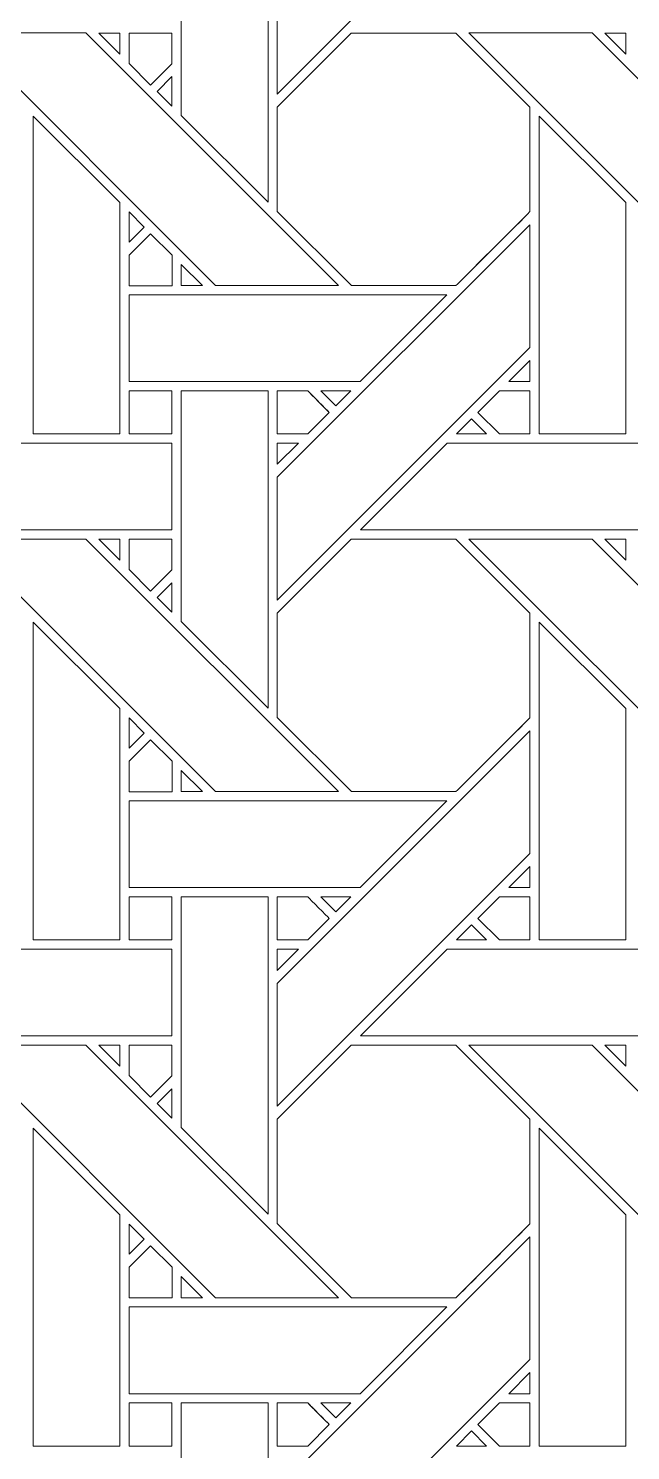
# Model space of a CAD drawing. Header units: inches. Extents: x 2.4 to 22.4, y -0.9 to 19.1.
# Drawn here: x 15 to 16.129, y 3.353 to 6.02 of the extents above; entities that cross this region are included whole.
import ezdxf

# ---------------------------------------------------------------- set-up
doc = ezdxf.new("R2010")
doc.units = ezdxf.units.IN
doc.header["$MEASUREMENT"] = 0
doc.layers.add('Design', color=7, linetype='Continuous', lineweight=0)

msp = doc.modelspace()

# ---------------------------------------------------------------- linework, layer by layer
at = {"layer": 'Design'}
for points, knots in [([(12.3829, 19.0948), (6.86, 19.0948), (2.3829, 14.6176), (2.3829, 9.0948), (2.3829, 3.5719), (6.86, -0.9052), (12.3829, -0.9052), (17.9057, -0.9052), (22.3829, 3.5719), (22.3829, 9.0948), (22.3829, 14.6176), (17.9057, 19.0948), (12.3829, 19.0948)], [0, 0, 0, 0, 1, 1, 1, 2, 2, 2, 3, 3, 3, 4, 4, 4, 4]), ([(12.3829, 17.972), (7.4801, 17.972), (3.5056, 13.9975), (3.5056, 9.0948), (3.5056, 4.192), (7.4801, 0.2175), (12.3829, 0.2175), (17.2856, 0.2175), (21.2601, 4.192), (21.2601, 9.0948), (21.2601, 13.9975), (17.2856, 17.972), (12.3829, 17.972)], [0, 0, 0, 0, 1, 1, 1, 2, 2, 2, 3, 3, 3, 4, 4, 4, 4]), ([(15.4666, 6.1269), (15.4666, 6.1269), (15.9403, 6.6005), (15.9403, 6.6005), (15.9403, 6.6005), (15.9403, 6.3705), (15.9403, 6.3705), (15.9403, 6.3705), (15.4666, 5.8968), (15.4666, 5.8968), (15.4666, 5.8968), (15.4666, 6.1269), (15.4666, 6.1269)], [0, 0, 0, 0, 1, 1, 1, 2, 2, 2, 3, 3, 3, 4, 4, 4, 4]), ([(15.4494, 6.289), (15.4494, 6.289), (15.4494, 5.6939), (15.4494, 5.6939), (15.4494, 5.6939), (15.2865, 5.8568), (15.2865, 5.8568), (15.2865, 5.8568), (15.2865, 6.289), (15.2865, 6.289), (15.2865, 6.289), (15.4494, 6.289), (15.4494, 6.289)], [0, 0, 0, 0, 1, 1, 1, 2, 2, 2, 3, 3, 3, 4, 4, 4, 4]), ([(14.877, 6.0112), (14.877, 6.0112), (15.1079, 6.0112), (15.1079, 6.0112), (15.1079, 6.0112), (15.5816, 5.5375), (15.5816, 5.5375), (15.5816, 5.5375), (15.3505, 5.5375), (15.3505, 5.5375), (15.3505, 5.5375), (14.877, 6.0112), (14.877, 6.0112)], [0, 0, 0, 0, 1, 1, 1, 2, 2, 2, 3, 3, 3, 4, 4, 4, 4]), ([(15.1715, 6.0111), (15.1715, 6.0111), (15.1715, 5.9713), (15.1715, 5.9713), (15.1715, 5.9713), (15.1321, 6.0111), (15.1321, 6.0111), (15.1321, 6.0111), (15.1715, 6.0111), (15.1715, 6.0111)], [0, 0, 0, 0, 1, 1, 1, 2, 2, 2, 3, 3, 3, 3]), ([(15.269, 6.0111), (15.269, 6.0111), (15.269, 5.9535), (15.269, 5.9535), (15.269, 5.9535), (15.2291, 5.9136), (15.2291, 5.9136), (15.2291, 5.9136), (15.1887, 5.9539), (15.1887, 5.9539), (15.1887, 5.9539), (15.1887, 6.0111), (15.1887, 6.0111), (15.1887, 6.0111), (15.269, 6.0111), (15.269, 6.0111)], [0, 0, 0, 0, 1, 1, 1, 2, 2, 2, 3, 3, 3, 4, 4, 4, 5, 5, 5, 5]), ([(15.2291, 5.9136), (15.2291, 5.9136), (15.1887, 5.9539), (15.1887, 5.9539), (15.1887, 5.9539), (15.1887, 6.0111), (15.1887, 6.0111), (15.1887, 6.0111), (15.269, 6.0111), (15.269, 6.0111), (15.269, 6.0111), (15.269, 5.9535), (15.269, 5.9535), (15.269, 5.9535), (15.2291, 5.9136), (15.2291, 5.9136)], [0, 0, 0, 0, 1, 1, 1, 2, 2, 2, 3, 3, 3, 4, 4, 4, 5, 5, 5, 5]), ([(15.6053, 6.0111), (15.6053, 6.0111), (15.8015, 6.0111), (15.8015, 6.0111), (15.8015, 6.0111), (15.9403, 5.8724), (15.9403, 5.8724), (15.9403, 5.8724), (15.9403, 5.6762), (15.9403, 5.6762), (15.9225, 5.6582), (15.8105, 5.5465), (15.8016, 5.5375), (15.8016, 5.5375), (15.6058, 5.5375), (15.6058, 5.5375), (15.6058, 5.5375), (15.4666, 5.6767), (15.4666, 5.6767), (15.4666, 5.6767), (15.4666, 5.8724), (15.4666, 5.8724), (15.4666, 5.8724), (15.6053, 6.0111), (15.6053, 6.0111)], [0, 0, 0, 0, 1, 1, 1, 2, 2, 2, 3, 3, 3, 4, 4, 4, 5, 5, 5, 6, 6, 6, 7, 7, 7, 8, 8, 8, 8]), ([(15.6058, 5.5375), (15.6058, 5.5375), (15.4666, 5.6767), (15.4666, 5.6767), (15.4666, 5.6767), (15.4666, 5.8724), (15.4666, 5.8724), (15.4666, 5.8724), (15.6053, 6.0111), (15.6053, 6.0111), (15.6053, 6.0111), (15.8015, 6.0111), (15.8015, 6.0111), (15.8015, 6.0111), (15.9403, 5.8724), (15.9403, 5.8724), (15.9403, 5.8724), (15.9403, 5.6762), (15.9403, 5.6762), (15.9224, 5.6581), (15.8105, 5.5464), (15.8016, 5.5375), (15.8016, 5.5375), (15.6058, 5.5375), (15.6058, 5.5375)], [0, 0, 0, 0, 1, 1, 1, 2, 2, 2, 3, 3, 3, 4, 4, 4, 5, 5, 5, 6, 6, 6, 7, 7, 7, 8, 8, 8, 8]), ([(15.8257, 6.0112), (15.8257, 6.0112), (16.0567, 6.0112), (16.0567, 6.0112), (16.0567, 6.0112), (16.5303, 5.5375), (16.5303, 5.5375), (16.5303, 5.5375), (16.2993, 5.5375), (16.2993, 5.5375), (16.2993, 5.5375), (15.8257, 6.0112), (15.8257, 6.0112)], [0, 0, 0, 0, 1, 1, 1, 2, 2, 2, 3, 3, 3, 4, 4, 4, 4]), ([(16.1202, 6.0111), (16.1202, 6.0111), (16.1202, 5.9713), (16.1202, 5.9713), (16.1202, 5.9713), (16.0808, 6.0111), (16.0808, 6.0111), (16.0808, 6.0111), (16.1202, 6.0111), (16.1202, 6.0111)], [0, 0, 0, 0, 1, 1, 1, 2, 2, 2, 3, 3, 3, 3]), ([(15.269, 5.9293), (15.269, 5.9293), (15.269, 5.8741), (15.269, 5.8741), (15.269, 5.8741), (15.2412, 5.9015), (15.2412, 5.9015), (15.2412, 5.9015), (15.269, 5.9293), (15.269, 5.9293)], [0, 0, 0, 0, 1, 1, 1, 2, 2, 2, 3, 3, 3, 3]), ([(15.1714, 5.6932), (15.1714, 5.6932), (15.1714, 5.2595), (15.1714, 5.2595), (15.1714, 5.2595), (15.0087, 5.2595), (15.0087, 5.2595), (15.0087, 5.2595), (15.0087, 5.8553), (15.0087, 5.8553), (15.0087, 5.8553), (15.1714, 5.6932), (15.1714, 5.6932)], [0, 0, 0, 0, 1, 1, 1, 2, 2, 2, 3, 3, 3, 4, 4, 4, 4]), ([(16.1201, 5.6932), (16.1201, 5.6932), (16.1201, 5.2595), (16.1201, 5.2595), (16.1201, 5.2595), (15.9574, 5.2595), (15.9574, 5.2595), (15.9574, 5.2595), (15.9574, 5.8553), (15.9574, 5.8553), (15.9574, 5.8553), (16.1201, 5.6932), (16.1201, 5.6932)], [0, 0, 0, 0, 1, 1, 1, 2, 2, 2, 3, 3, 3, 4, 4, 4, 4]), ([(15.1887, 5.6189), (15.1887, 5.6189), (15.1887, 5.6757), (15.1887, 5.6757), (15.1887, 5.6757), (15.2169, 5.6471), (15.2169, 5.6471), (15.2169, 5.6471), (15.1887, 5.6189), (15.1887, 5.6189)], [0, 0, 0, 0, 1, 1, 1, 2, 2, 2, 3, 3, 3, 3]), ([(15.1887, 5.5372), (15.1887, 5.5372), (15.1887, 5.5945), (15.1887, 5.5945), (15.1887, 5.5945), (15.2291, 5.6349), (15.2291, 5.6349), (15.2291, 5.6349), (15.2694, 5.5945), (15.2694, 5.5945), (15.2694, 5.5945), (15.2694, 5.5372), (15.2694, 5.5372), (15.2694, 5.5372), (15.1887, 5.5372), (15.1887, 5.5372)], [0, 0, 0, 0, 1, 1, 1, 2, 2, 2, 3, 3, 3, 4, 4, 4, 5, 5, 5, 5]), ([(15.1887, 5.5945), (15.1887, 5.5945), (15.2291, 5.6349), (15.2291, 5.6349), (15.2291, 5.6349), (15.2694, 5.5945), (15.2694, 5.5945), (15.2694, 5.5945), (15.2694, 5.5372), (15.2694, 5.5372), (15.2694, 5.5372), (15.1887, 5.5372), (15.1887, 5.5372), (15.1887, 5.5372), (15.1887, 5.5945), (15.1887, 5.5945)], [0, 0, 0, 0, 1, 1, 1, 2, 2, 2, 3, 3, 3, 4, 4, 4, 5, 5, 5, 5]), ([(15.4666, 5.1782), (15.4666, 5.1782), (15.9403, 5.6518), (15.9403, 5.6518), (15.9403, 5.6518), (15.9403, 5.4217), (15.9403, 5.4217), (15.9403, 5.4217), (15.4666, 4.9481), (15.4666, 4.9481), (15.4666, 4.9481), (15.4666, 5.1782), (15.4666, 5.1782)], [0, 0, 0, 0, 1, 1, 1, 2, 2, 2, 3, 3, 3, 4, 4, 4, 4]), ([(15.3264, 5.5375), (15.3264, 5.5375), (15.2866, 5.5375), (15.2866, 5.5375), (15.2866, 5.5375), (15.2866, 5.5773), (15.2866, 5.5773), (15.2866, 5.5773), (15.3264, 5.5375), (15.3264, 5.5375)], [0, 0, 0, 0, 1, 1, 1, 2, 2, 2, 3, 3, 3, 3]), ([(15.1887, 5.3576), (15.1887, 5.3576), (15.1887, 5.5203), (15.1887, 5.5203), (15.1887, 5.5203), (15.7844, 5.5203), (15.7844, 5.5203), (15.7844, 5.5203), (15.6217, 5.3576), (15.6217, 5.3576), (15.6217, 5.3576), (15.1887, 5.3576), (15.1887, 5.3576)], [0, 0, 0, 0, 1, 1, 1, 2, 2, 2, 3, 3, 3, 4, 4, 4, 4]), ([(15.9005, 5.3576), (15.9005, 5.3576), (15.9403, 5.3973), (15.9403, 5.3973), (15.9403, 5.3973), (15.9403, 5.3576), (15.9403, 5.3576), (15.9403, 5.3576), (15.9005, 5.3576), (15.9005, 5.3576)], [0, 0, 0, 0, 1, 1, 1, 2, 2, 2, 3, 3, 3, 3]), ([(15.1887, 5.3403), (15.1887, 5.3403), (15.269, 5.3403), (15.269, 5.3403), (15.269, 5.3403), (15.269, 5.2595), (15.269, 5.2595), (15.269, 5.2595), (15.1887, 5.2595), (15.1887, 5.2595), (15.1887, 5.2595), (15.1887, 5.3403), (15.1887, 5.3403)], [0, 0, 0, 0, 1, 1, 1, 2, 2, 2, 3, 3, 3, 4, 4, 4, 4]), ([(15.1887, 5.2595), (15.1887, 5.2595), (15.1887, 5.3403), (15.1887, 5.3403), (15.1887, 5.3403), (15.269, 5.3403), (15.269, 5.3403), (15.269, 5.3403), (15.269, 5.2595), (15.269, 5.2595), (15.269, 5.2595), (15.1887, 5.2595), (15.1887, 5.2595)], [0, 0, 0, 0, 1, 1, 1, 2, 2, 2, 3, 3, 3, 4, 4, 4, 4]), ([(15.4494, 5.3403), (15.4494, 5.3403), (15.4494, 4.7452), (15.4494, 4.7452), (15.4494, 4.7452), (15.2865, 4.9081), (15.2865, 4.9081), (15.2865, 4.9081), (15.2865, 5.3403), (15.2865, 5.3403), (15.2865, 5.3403), (15.4494, 5.3403), (15.4494, 5.3403)], [0, 0, 0, 0, 1, 1, 1, 2, 2, 2, 3, 3, 3, 4, 4, 4, 4]), ([(15.5237, 5.3403), (15.5288, 5.3351), (15.5596, 5.3043), (15.564, 5.2999), (15.564, 5.2999), (15.5236, 5.2595), (15.5236, 5.2595), (15.5236, 5.2595), (15.4666, 5.2595), (15.4666, 5.2595), (15.4666, 5.2595), (15.4666, 5.3403), (15.4666, 5.3403), (15.4666, 5.3403), (15.5237, 5.3403), (15.5237, 5.3403)], [0, 0, 0, 0, 1, 1, 1, 2, 2, 2, 3, 3, 3, 4, 4, 4, 5, 5, 5, 5]), ([(15.4666, 5.2595), (15.4666, 5.2595), (15.4666, 5.3403), (15.4666, 5.3403), (15.4666, 5.3403), (15.5237, 5.3403), (15.5237, 5.3403), (15.5237, 5.3403), (15.564, 5.2999), (15.564, 5.2999), (15.564, 5.2999), (15.5236, 5.2595), (15.5236, 5.2595), (15.5236, 5.2595), (15.4666, 5.2595), (15.4666, 5.2595)], [0, 0, 0, 0, 1, 1, 1, 2, 2, 2, 3, 3, 3, 4, 4, 4, 5, 5, 5, 5]), ([(15.548, 5.3403), (15.548, 5.3403), (15.6045, 5.3403), (15.6045, 5.3403), (15.6045, 5.3403), (15.5762, 5.3121), (15.5762, 5.3121), (15.5762, 5.3121), (15.548, 5.3403), (15.548, 5.3403)], [0, 0, 0, 0, 1, 1, 1, 2, 2, 2, 3, 3, 3, 3]), ([(15.8832, 5.2595), (15.8832, 5.2595), (15.8428, 5.2998), (15.8428, 5.2998), (15.8428, 5.2998), (15.8832, 5.3403), (15.8832, 5.3403), (15.8832, 5.3403), (15.9403, 5.3403), (15.9403, 5.3403), (15.9403, 5.3403), (15.9403, 5.2595), (15.9403, 5.2595), (15.9403, 5.2595), (15.8832, 5.2595), (15.8832, 5.2595)], [0, 0, 0, 0, 1, 1, 1, 2, 2, 2, 3, 3, 3, 4, 4, 4, 5, 5, 5, 5]), ([(15.8428, 5.2998), (15.8428, 5.2998), (15.8832, 5.3403), (15.8832, 5.3403), (15.8832, 5.3403), (15.9403, 5.3403), (15.9403, 5.3403), (15.9403, 5.3403), (15.9403, 5.2595), (15.9403, 5.2595), (15.9403, 5.2595), (15.8832, 5.2595), (15.8832, 5.2595), (15.8832, 5.2595), (15.8428, 5.2998), (15.8428, 5.2998)], [0, 0, 0, 0, 1, 1, 1, 2, 2, 2, 3, 3, 3, 4, 4, 4, 5, 5, 5, 5]), ([(15.8589, 5.2595), (15.8589, 5.2595), (15.8024, 5.2595), (15.8024, 5.2595), (15.8024, 5.2595), (15.8307, 5.2878), (15.8307, 5.2878), (15.8307, 5.2878), (15.8589, 5.2595), (15.8589, 5.2595)], [0, 0, 0, 0, 1, 1, 1, 2, 2, 2, 3, 3, 3, 3]), ([(14.6737, 5.0796), (14.6737, 5.0796), (14.8365, 5.2424), (14.8365, 5.2424), (14.8365, 5.2424), (15.269, 5.2424), (15.269, 5.2424), (15.269, 5.2424), (15.269, 5.0796), (15.269, 5.0796), (15.269, 5.0796), (14.6737, 5.0796), (14.6737, 5.0796)], [0, 0, 0, 0, 1, 1, 1, 2, 2, 2, 3, 3, 3, 4, 4, 4, 4]), ([(15.5064, 5.2424), (15.5064, 5.2424), (15.4666, 5.2025), (15.4666, 5.2025), (15.4666, 5.2025), (15.4666, 5.2424), (15.4666, 5.2424), (15.4666, 5.2424), (15.5064, 5.2424), (15.5064, 5.2424)], [0, 0, 0, 0, 1, 1, 1, 2, 2, 2, 3, 3, 3, 3]), ([(15.6224, 5.0796), (15.6224, 5.0796), (15.7853, 5.2424), (15.7853, 5.2424), (15.7853, 5.2424), (16.2177, 5.2424), (16.2177, 5.2424), (16.2177, 5.2424), (16.2177, 5.0796), (16.2177, 5.0796), (16.2177, 5.0796), (15.6224, 5.0796), (15.6224, 5.0796)], [0, 0, 0, 0, 1, 1, 1, 2, 2, 2, 3, 3, 3, 4, 4, 4, 4]), ([(14.877, 5.0624), (14.877, 5.0624), (15.1079, 5.0624), (15.1079, 5.0624), (15.1079, 5.0624), (15.5816, 4.5888), (15.5816, 4.5888), (15.5816, 4.5888), (15.3506, 4.5888), (15.3506, 4.5888), (15.3506, 4.5888), (14.877, 5.0624), (14.877, 5.0624)], [0, 0, 0, 0, 1, 1, 1, 2, 2, 2, 3, 3, 3, 4, 4, 4, 4]), ([(15.1715, 5.0624), (15.1715, 5.0624), (15.1715, 5.0226), (15.1715, 5.0226), (15.1715, 5.0226), (15.1321, 5.0624), (15.1321, 5.0624), (15.1321, 5.0624), (15.1715, 5.0624), (15.1715, 5.0624)], [0, 0, 0, 0, 1, 1, 1, 2, 2, 2, 3, 3, 3, 3]), ([(15.269, 5.0624), (15.269, 5.0624), (15.269, 5.0048), (15.269, 5.0048), (15.269, 5.0048), (15.2291, 4.9648), (15.2291, 4.9648), (15.2291, 4.9648), (15.1887, 5.0052), (15.1887, 5.0052), (15.1887, 5.0052), (15.1887, 5.0624), (15.1887, 5.0624), (15.1887, 5.0624), (15.269, 5.0624), (15.269, 5.0624)], [0, 0, 0, 0, 1, 1, 1, 2, 2, 2, 3, 3, 3, 4, 4, 4, 5, 5, 5, 5]), ([(15.2291, 4.9648), (15.2291, 4.9648), (15.1887, 5.0052), (15.1887, 5.0052), (15.1887, 5.0052), (15.1887, 5.0624), (15.1887, 5.0624), (15.1887, 5.0624), (15.269, 5.0624), (15.269, 5.0624), (15.269, 5.0624), (15.269, 5.0048), (15.269, 5.0048), (15.269, 5.0048), (15.2291, 4.9648), (15.2291, 4.9648)], [0, 0, 0, 0, 1, 1, 1, 2, 2, 2, 3, 3, 3, 4, 4, 4, 5, 5, 5, 5]), ([(15.6053, 5.0624), (15.6053, 5.0624), (15.8015, 5.0624), (15.8015, 5.0624), (15.8015, 5.0624), (15.9403, 4.9237), (15.9403, 4.9237), (15.9403, 4.9237), (15.9403, 4.7274), (15.9403, 4.7274), (15.9225, 4.7095), (15.8105, 4.5978), (15.8016, 4.5888), (15.8016, 4.5888), (15.6058, 4.5888), (15.6058, 4.5888), (15.6058, 4.5888), (15.4666, 4.728), (15.4666, 4.728), (15.4666, 4.728), (15.4666, 4.9237), (15.4666, 4.9237), (15.4666, 4.9237), (15.6053, 5.0624), (15.6053, 5.0624)], [0, 0, 0, 0, 1, 1, 1, 2, 2, 2, 3, 3, 3, 4, 4, 4, 5, 5, 5, 6, 6, 6, 7, 7, 7, 8, 8, 8, 8]), ([(15.6058, 4.5888), (15.6058, 4.5888), (15.4666, 4.728), (15.4666, 4.728), (15.4666, 4.728), (15.4666, 4.9237), (15.4666, 4.9237), (15.4666, 4.9237), (15.6053, 5.0624), (15.6053, 5.0624), (15.6053, 5.0624), (15.8015, 5.0624), (15.8015, 5.0624), (15.8015, 5.0624), (15.9403, 4.9237), (15.9403, 4.9237), (15.9403, 4.9237), (15.9403, 4.7274), (15.9403, 4.7274), (15.9223, 4.7094), (15.8104, 4.5977), (15.8016, 4.5888), (15.8016, 4.5888), (15.6058, 4.5888), (15.6058, 4.5888)], [0, 0, 0, 0, 1, 1, 1, 2, 2, 2, 3, 3, 3, 4, 4, 4, 5, 5, 5, 6, 6, 6, 7, 7, 7, 8, 8, 8, 8]), ([(15.8257, 5.0624), (15.8257, 5.0624), (16.0567, 5.0624), (16.0567, 5.0624), (16.0567, 5.0624), (16.5303, 4.5888), (16.5303, 4.5888), (16.5303, 4.5888), (16.2993, 4.5888), (16.2993, 4.5888), (16.2993, 4.5888), (15.8257, 5.0624), (15.8257, 5.0624)], [0, 0, 0, 0, 1, 1, 1, 2, 2, 2, 3, 3, 3, 4, 4, 4, 4]), ([(16.1202, 5.0624), (16.1202, 5.0624), (16.1202, 5.0226), (16.1202, 5.0226), (16.1202, 5.0226), (16.0808, 5.0624), (16.0808, 5.0624), (16.0808, 5.0624), (16.1202, 5.0624), (16.1202, 5.0624)], [0, 0, 0, 0, 1, 1, 1, 2, 2, 2, 3, 3, 3, 3]), ([(15.269, 4.9806), (15.269, 4.9806), (15.269, 4.9254), (15.269, 4.9254), (15.269, 4.9254), (15.2412, 4.9528), (15.2412, 4.9528), (15.2412, 4.9528), (15.269, 4.9806), (15.269, 4.9806)], [0, 0, 0, 0, 1, 1, 1, 2, 2, 2, 3, 3, 3, 3]), ([(15.1714, 4.7445), (15.1714, 4.7445), (15.1714, 4.3108), (15.1714, 4.3108), (15.1714, 4.3108), (15.0087, 4.3108), (15.0087, 4.3108), (15.0087, 4.3108), (15.0087, 4.9066), (15.0087, 4.9066), (15.0087, 4.9066), (15.1714, 4.7445), (15.1714, 4.7445)], [0, 0, 0, 0, 1, 1, 1, 2, 2, 2, 3, 3, 3, 4, 4, 4, 4]), ([(16.1201, 4.7445), (16.1201, 4.7445), (16.1201, 4.3108), (16.1201, 4.3108), (16.1201, 4.3108), (15.9574, 4.3108), (15.9574, 4.3108), (15.9574, 4.3108), (15.9574, 4.9066), (15.9574, 4.9066), (15.9574, 4.9066), (16.1201, 4.7445), (16.1201, 4.7445)], [0, 0, 0, 0, 1, 1, 1, 2, 2, 2, 3, 3, 3, 4, 4, 4, 4]), ([(15.1887, 4.6702), (15.1887, 4.6702), (15.1887, 4.727), (15.1887, 4.727), (15.1887, 4.727), (15.2169, 4.6984), (15.2169, 4.6984), (15.2169, 4.6984), (15.1887, 4.6702), (15.1887, 4.6702)], [0, 0, 0, 0, 1, 1, 1, 2, 2, 2, 3, 3, 3, 3]), ([(15.4666, 4.2294), (15.4666, 4.2294), (15.9403, 4.703), (15.9403, 4.703), (15.9403, 4.703), (15.9403, 4.473), (15.9403, 4.473), (15.9403, 4.473), (15.4666, 3.9994), (15.4666, 3.9994), (15.4666, 3.9994), (15.4666, 4.2294), (15.4666, 4.2294)], [0, 0, 0, 0, 1, 1, 1, 2, 2, 2, 3, 3, 3, 4, 4, 4, 4]), ([(15.1887, 4.5885), (15.1887, 4.5885), (15.1887, 4.6458), (15.1887, 4.6458), (15.1887, 4.6458), (15.2291, 4.6861), (15.2291, 4.6861), (15.2291, 4.6861), (15.2694, 4.6458), (15.2694, 4.6458), (15.2694, 4.6458), (15.2694, 4.5885), (15.2694, 4.5885), (15.2694, 4.5885), (15.1887, 4.5885), (15.1887, 4.5885)], [0, 0, 0, 0, 1, 1, 1, 2, 2, 2, 3, 3, 3, 4, 4, 4, 5, 5, 5, 5]), ([(15.1887, 4.6458), (15.1887, 4.6458), (15.2291, 4.6861), (15.2291, 4.6861), (15.2291, 4.6861), (15.2694, 4.6458), (15.2694, 4.6458), (15.2694, 4.6458), (15.2694, 4.5885), (15.2694, 4.5885), (15.2694, 4.5885), (15.1887, 4.5885), (15.1887, 4.5885), (15.1887, 4.5885), (15.1887, 4.6458), (15.1887, 4.6458)], [0, 0, 0, 0, 1, 1, 1, 2, 2, 2, 3, 3, 3, 4, 4, 4, 5, 5, 5, 5]), ([(15.3264, 4.5888), (15.3264, 4.5888), (15.2866, 4.5888), (15.2866, 4.5888), (15.2866, 4.5888), (15.2866, 4.6286), (15.2866, 4.6286), (15.2866, 4.6286), (15.3264, 4.5888), (15.3264, 4.5888)], [0, 0, 0, 0, 1, 1, 1, 2, 2, 2, 3, 3, 3, 3]), ([(15.1887, 4.4088), (15.1887, 4.4088), (15.1887, 4.5715), (15.1887, 4.5715), (15.1887, 4.5715), (15.7844, 4.5715), (15.7844, 4.5715), (15.7844, 4.5715), (15.6217, 4.4088), (15.6217, 4.4088), (15.6217, 4.4088), (15.1887, 4.4088), (15.1887, 4.4088)], [0, 0, 0, 0, 1, 1, 1, 2, 2, 2, 3, 3, 3, 4, 4, 4, 4]), ([(15.9005, 4.4089), (15.9005, 4.4089), (15.9403, 4.4486), (15.9403, 4.4486), (15.9403, 4.4486), (15.9403, 4.4089), (15.9403, 4.4089), (15.9403, 4.4089), (15.9005, 4.4089), (15.9005, 4.4089)], [0, 0, 0, 0, 1, 1, 1, 2, 2, 2, 3, 3, 3, 3]), ([(15.1887, 4.3915), (15.1887, 4.3915), (15.269, 4.3915), (15.269, 4.3915), (15.269, 4.3915), (15.269, 4.3107), (15.269, 4.3107), (15.269, 4.3107), (15.1887, 4.3107), (15.1887, 4.3107), (15.1887, 4.3107), (15.1887, 4.3915), (15.1887, 4.3915)], [0, 0, 0, 0, 1, 1, 1, 2, 2, 2, 3, 3, 3, 4, 4, 4, 4]), ([(15.1887, 4.3107), (15.1887, 4.3107), (15.1887, 4.3915), (15.1887, 4.3915), (15.1887, 4.3915), (15.269, 4.3915), (15.269, 4.3915), (15.269, 4.3915), (15.269, 4.3107), (15.269, 4.3107), (15.269, 4.3107), (15.1887, 4.3107), (15.1887, 4.3107)], [0, 0, 0, 0, 1, 1, 1, 2, 2, 2, 3, 3, 3, 4, 4, 4, 4]), ([(15.4494, 4.3916), (15.4494, 4.3916), (15.4494, 3.7964), (15.4494, 3.7964), (15.4494, 3.7964), (15.2865, 3.9594), (15.2865, 3.9594), (15.2865, 3.9594), (15.2865, 4.3916), (15.2865, 4.3916), (15.2865, 4.3916), (15.4494, 4.3916), (15.4494, 4.3916)], [0, 0, 0, 0, 1, 1, 1, 2, 2, 2, 3, 3, 3, 4, 4, 4, 4]), ([(15.5237, 4.3915), (15.5288, 4.3864), (15.5596, 4.3556), (15.564, 4.3512), (15.564, 4.3512), (15.5236, 4.3107), (15.5236, 4.3107), (15.5236, 4.3107), (15.4666, 4.3107), (15.4666, 4.3107), (15.4666, 4.3107), (15.4666, 4.3915), (15.4666, 4.3915), (15.4666, 4.3915), (15.5237, 4.3915), (15.5237, 4.3915)], [0, 0, 0, 0, 1, 1, 1, 2, 2, 2, 3, 3, 3, 4, 4, 4, 5, 5, 5, 5]), ([(15.4666, 4.3107), (15.4666, 4.3107), (15.4666, 4.3915), (15.4666, 4.3915), (15.4666, 4.3915), (15.5237, 4.3915), (15.5237, 4.3915), (15.5288, 4.3864), (15.5596, 4.3556), (15.564, 4.3512), (15.564, 4.3512), (15.5236, 4.3107), (15.5236, 4.3107), (15.5236, 4.3107), (15.4666, 4.3107), (15.4666, 4.3107)], [0, 0, 0, 0, 1, 1, 1, 2, 2, 2, 3, 3, 3, 4, 4, 4, 5, 5, 5, 5]), ([(15.548, 4.3916), (15.548, 4.3916), (15.6045, 4.3916), (15.6045, 4.3916), (15.6045, 4.3916), (15.5762, 4.3634), (15.5762, 4.3634), (15.5762, 4.3634), (15.548, 4.3916), (15.548, 4.3916)], [0, 0, 0, 0, 1, 1, 1, 2, 2, 2, 3, 3, 3, 3]), ([(15.8832, 4.3107), (15.8832, 4.3107), (15.8428, 4.3511), (15.8428, 4.3511), (15.8428, 4.3511), (15.8832, 4.3915), (15.8832, 4.3915), (15.8832, 4.3915), (15.9403, 4.3915), (15.9403, 4.3915), (15.9403, 4.3915), (15.9403, 4.3107), (15.9403, 4.3107), (15.9403, 4.3107), (15.8832, 4.3107), (15.8832, 4.3107)], [0, 0, 0, 0, 1, 1, 1, 2, 2, 2, 3, 3, 3, 4, 4, 4, 5, 5, 5, 5]), ([(15.8428, 4.3511), (15.8428, 4.3511), (15.8832, 4.3915), (15.8832, 4.3915), (15.8832, 4.3915), (15.9403, 4.3915), (15.9403, 4.3915), (15.9403, 4.3915), (15.9403, 4.3107), (15.9403, 4.3107), (15.9403, 4.3107), (15.8832, 4.3107), (15.8832, 4.3107), (15.8832, 4.3107), (15.8428, 4.3511), (15.8428, 4.3511)], [0, 0, 0, 0, 1, 1, 1, 2, 2, 2, 3, 3, 3, 4, 4, 4, 5, 5, 5, 5]), ([(15.8589, 4.3108), (15.8589, 4.3108), (15.8024, 4.3108), (15.8024, 4.3108), (15.8024, 4.3108), (15.8307, 4.339), (15.8307, 4.339), (15.8307, 4.339), (15.8589, 4.3108), (15.8589, 4.3108)], [0, 0, 0, 0, 1, 1, 1, 2, 2, 2, 3, 3, 3, 3]), ([(14.6737, 4.1308), (14.6737, 4.1308), (14.8365, 4.2936), (14.8365, 4.2936), (14.8365, 4.2936), (15.269, 4.2936), (15.269, 4.2936), (15.269, 4.2936), (15.269, 4.1308), (15.269, 4.1308), (15.269, 4.1308), (14.6737, 4.1308), (14.6737, 4.1308)], [0, 0, 0, 0, 1, 1, 1, 2, 2, 2, 3, 3, 3, 4, 4, 4, 4]), ([(15.5064, 4.2936), (15.5064, 4.2936), (15.4666, 4.2538), (15.4666, 4.2538), (15.4666, 4.2538), (15.4666, 4.2936), (15.4666, 4.2936), (15.4666, 4.2936), (15.5064, 4.2936), (15.5064, 4.2936)], [0, 0, 0, 0, 1, 1, 1, 2, 2, 2, 3, 3, 3, 3]), ([(15.6224, 4.1308), (15.6224, 4.1308), (15.7853, 4.2936), (15.7853, 4.2936), (15.7853, 4.2936), (16.2177, 4.2936), (16.2177, 4.2936), (16.2177, 4.2936), (16.2177, 4.1308), (16.2177, 4.1308), (16.2177, 4.1308), (15.6224, 4.1308), (15.6224, 4.1308)], [0, 0, 0, 0, 1, 1, 1, 2, 2, 2, 3, 3, 3, 4, 4, 4, 4]), ([(14.877, 4.1137), (14.877, 4.1137), (15.1079, 4.1137), (15.1079, 4.1137), (15.1079, 4.1137), (15.5816, 3.64), (15.5816, 3.64), (15.5816, 3.64), (15.3506, 3.64), (15.3506, 3.64), (15.3506, 3.64), (14.877, 4.1137), (14.877, 4.1137)], [0, 0, 0, 0, 1, 1, 1, 2, 2, 2, 3, 3, 3, 4, 4, 4, 4]), ([(15.1715, 4.1137), (15.1715, 4.1137), (15.1715, 4.0739), (15.1715, 4.0739), (15.1715, 4.0739), (15.1321, 4.1137), (15.1321, 4.1137), (15.1321, 4.1137), (15.1715, 4.1137), (15.1715, 4.1137)], [0, 0, 0, 0, 1, 1, 1, 2, 2, 2, 3, 3, 3, 3]), ([(15.269, 4.1137), (15.269, 4.1137), (15.269, 4.0561), (15.269, 4.0561), (15.269, 4.0561), (15.2291, 4.0161), (15.2291, 4.0161), (15.2291, 4.0161), (15.1887, 4.0564), (15.1887, 4.0564), (15.1887, 4.0564), (15.1887, 4.1137), (15.1887, 4.1137), (15.1887, 4.1137), (15.269, 4.1137), (15.269, 4.1137)], [0, 0, 0, 0, 1, 1, 1, 2, 2, 2, 3, 3, 3, 4, 4, 4, 5, 5, 5, 5]), ([(15.2291, 4.0161), (15.2291, 4.0161), (15.1887, 4.0564), (15.1887, 4.0564), (15.1887, 4.0564), (15.1887, 4.1137), (15.1887, 4.1137), (15.1887, 4.1137), (15.269, 4.1137), (15.269, 4.1137), (15.269, 4.1137), (15.269, 4.0561), (15.269, 4.0561), (15.269, 4.0561), (15.2291, 4.0161), (15.2291, 4.0161)], [0, 0, 0, 0, 1, 1, 1, 2, 2, 2, 3, 3, 3, 4, 4, 4, 5, 5, 5, 5]), ([(15.6053, 4.1136), (15.6053, 4.1136), (15.8015, 4.1136), (15.8015, 4.1136), (15.8015, 4.1136), (15.9403, 3.9749), (15.9403, 3.9749), (15.9403, 3.9749), (15.9403, 3.7787), (15.9403, 3.7787), (15.9225, 3.7608), (15.8105, 3.649), (15.8016, 3.64), (15.8016, 3.64), (15.6058, 3.64), (15.6058, 3.64), (15.6058, 3.64), (15.4666, 3.7793), (15.4666, 3.7793), (15.4666, 3.7793), (15.4666, 3.9749), (15.4666, 3.9749), (15.4666, 3.9749), (15.6053, 4.1136), (15.6053, 4.1136)], [0, 0, 0, 0, 1, 1, 1, 2, 2, 2, 3, 3, 3, 4, 4, 4, 5, 5, 5, 6, 6, 6, 7, 7, 7, 8, 8, 8, 8]), ([(15.6058, 3.64), (15.6058, 3.64), (15.4666, 3.7793), (15.4666, 3.7793), (15.4666, 3.7793), (15.4666, 3.9749), (15.4666, 3.9749), (15.4666, 3.9749), (15.6053, 4.1136), (15.6053, 4.1136), (15.6053, 4.1136), (15.8015, 4.1136), (15.8015, 4.1136), (15.8015, 4.1136), (15.9403, 3.9749), (15.9403, 3.9749), (15.9403, 3.9749), (15.9403, 3.7787), (15.9403, 3.7787), (15.9221, 3.7604), (15.8102, 3.6487), (15.8016, 3.64), (15.8016, 3.64), (15.6058, 3.64), (15.6058, 3.64)], [0, 0, 0, 0, 1, 1, 1, 2, 2, 2, 3, 3, 3, 4, 4, 4, 5, 5, 5, 6, 6, 6, 7, 7, 7, 8, 8, 8, 8]), ([(15.8257, 4.1137), (15.8257, 4.1137), (16.0567, 4.1137), (16.0567, 4.1137), (16.0567, 4.1137), (16.5303, 3.64), (16.5303, 3.64), (16.5303, 3.64), (16.2993, 3.64), (16.2993, 3.64), (16.2993, 3.64), (15.8257, 4.1137), (15.8257, 4.1137)], [0, 0, 0, 0, 1, 1, 1, 2, 2, 2, 3, 3, 3, 4, 4, 4, 4]), ([(16.1202, 4.1137), (16.1202, 4.1137), (16.1202, 4.0739), (16.1202, 4.0739), (16.1202, 4.0739), (16.0808, 4.1137), (16.0808, 4.1137), (16.0808, 4.1137), (16.1202, 4.1137), (16.1202, 4.1137)], [0, 0, 0, 0, 1, 1, 1, 2, 2, 2, 3, 3, 3, 3]), ([(15.269, 4.0319), (15.269, 4.0319), (15.269, 3.9767), (15.269, 3.9767), (15.269, 3.9767), (15.2412, 4.0041), (15.2412, 4.0041), (15.2412, 4.0041), (15.269, 4.0319), (15.269, 4.0319)], [0, 0, 0, 0, 1, 1, 1, 2, 2, 2, 3, 3, 3, 3]), ([(15.1714, 3.7957), (15.1714, 3.7957), (15.1714, 3.362), (15.1714, 3.362), (15.1714, 3.362), (15.0087, 3.362), (15.0087, 3.362), (15.0087, 3.362), (15.0087, 3.9579), (15.0087, 3.9579), (15.0087, 3.9579), (15.1714, 3.7957), (15.1714, 3.7957)], [0, 0, 0, 0, 1, 1, 1, 2, 2, 2, 3, 3, 3, 4, 4, 4, 4]), ([(16.1201, 3.7957), (16.1201, 3.7957), (16.1201, 3.362), (16.1201, 3.362), (16.1201, 3.362), (15.9574, 3.362), (15.9574, 3.362), (15.9574, 3.362), (15.9574, 3.9579), (15.9574, 3.9579), (15.9574, 3.9579), (16.1201, 3.7957), (16.1201, 3.7957)], [0, 0, 0, 0, 1, 1, 1, 2, 2, 2, 3, 3, 3, 4, 4, 4, 4]), ([(15.1887, 3.7215), (15.1887, 3.7215), (15.1887, 3.7782), (15.1887, 3.7782), (15.1887, 3.7782), (15.2169, 3.7497), (15.2169, 3.7497), (15.2169, 3.7497), (15.1887, 3.7215), (15.1887, 3.7215)], [0, 0, 0, 0, 1, 1, 1, 2, 2, 2, 3, 3, 3, 3]), ([(15.1887, 3.6398), (15.1887, 3.6398), (15.1887, 3.6971), (15.1887, 3.6971), (15.1887, 3.6971), (15.2291, 3.7374), (15.2291, 3.7374), (15.2291, 3.7374), (15.2694, 3.6971), (15.2694, 3.6971), (15.2694, 3.6971), (15.2694, 3.6398), (15.2694, 3.6398), (15.2694, 3.6398), (15.1887, 3.6398), (15.1887, 3.6398)], [0, 0, 0, 0, 1, 1, 1, 2, 2, 2, 3, 3, 3, 4, 4, 4, 5, 5, 5, 5]), ([(15.1887, 3.6971), (15.1887, 3.6971), (15.2291, 3.7374), (15.2291, 3.7374), (15.2291, 3.7374), (15.2694, 3.6971), (15.2694, 3.6971), (15.2694, 3.6971), (15.2694, 3.6398), (15.2694, 3.6398), (15.2694, 3.6398), (15.1887, 3.6398), (15.1887, 3.6398), (15.1887, 3.6398), (15.1887, 3.6971), (15.1887, 3.6971)], [0, 0, 0, 0, 1, 1, 1, 2, 2, 2, 3, 3, 3, 4, 4, 4, 5, 5, 5, 5]), ([(15.4666, 3.2807), (15.4666, 3.2807), (15.9403, 3.7543), (15.9403, 3.7543), (15.9403, 3.7543), (15.9403, 3.5243), (15.9403, 3.5243), (15.9403, 3.5243), (15.4666, 3.0506), (15.4666, 3.0506), (15.4666, 3.0506), (15.4666, 3.2807), (15.4666, 3.2807)], [0, 0, 0, 0, 1, 1, 1, 2, 2, 2, 3, 3, 3, 4, 4, 4, 4]), ([(15.3264, 3.64), (15.3264, 3.64), (15.2866, 3.64), (15.2866, 3.64), (15.2866, 3.64), (15.2866, 3.6798), (15.2866, 3.6798), (15.2866, 3.6798), (15.3264, 3.64), (15.3264, 3.64)], [0, 0, 0, 0, 1, 1, 1, 2, 2, 2, 3, 3, 3, 3]), ([(15.1887, 3.4601), (15.1887, 3.4601), (15.1887, 3.6228), (15.1887, 3.6228), (15.1887, 3.6228), (15.7844, 3.6228), (15.7844, 3.6228), (15.7844, 3.6228), (15.6217, 3.4601), (15.6217, 3.4601), (15.6217, 3.4601), (15.1887, 3.4601), (15.1887, 3.4601)], [0, 0, 0, 0, 1, 1, 1, 2, 2, 2, 3, 3, 3, 4, 4, 4, 4]), ([(15.9005, 3.4601), (15.9005, 3.4601), (15.9403, 3.4999), (15.9403, 3.4999), (15.9403, 3.4999), (15.9403, 3.4601), (15.9403, 3.4601), (15.9403, 3.4601), (15.9005, 3.4601), (15.9005, 3.4601)], [0, 0, 0, 0, 1, 1, 1, 2, 2, 2, 3, 3, 3, 3]), ([(15.1887, 3.4428), (15.1887, 3.4428), (15.269, 3.4428), (15.269, 3.4428), (15.269, 3.4428), (15.269, 3.362), (15.269, 3.362), (15.269, 3.362), (15.1887, 3.362), (15.1887, 3.362), (15.1887, 3.362), (15.1887, 3.4428), (15.1887, 3.4428)], [0, 0, 0, 0, 1, 1, 1, 2, 2, 2, 3, 3, 3, 4, 4, 4, 4]), ([(15.1887, 3.362), (15.1887, 3.362), (15.1887, 3.4428), (15.1887, 3.4428), (15.1887, 3.4428), (15.269, 3.4428), (15.269, 3.4428), (15.269, 3.4428), (15.269, 3.362), (15.269, 3.362), (15.269, 3.362), (15.1887, 3.362), (15.1887, 3.362)], [0, 0, 0, 0, 1, 1, 1, 2, 2, 2, 3, 3, 3, 4, 4, 4, 4]), ([(15.4494, 3.4428), (15.4494, 3.4428), (15.4494, 2.8477), (15.4494, 2.8477), (15.4494, 2.8477), (15.2865, 3.0106), (15.2865, 3.0106), (15.2865, 3.0106), (15.2865, 3.4428), (15.2865, 3.4428), (15.2865, 3.4428), (15.4494, 3.4428), (15.4494, 3.4428)], [0, 0, 0, 0, 1, 1, 1, 2, 2, 2, 3, 3, 3, 4, 4, 4, 4]), ([(15.5237, 3.4428), (15.5288, 3.4377), (15.5596, 3.4069), (15.564, 3.4024), (15.564, 3.4024), (15.5236, 3.362), (15.5236, 3.362), (15.5236, 3.362), (15.4666, 3.362), (15.4666, 3.362), (15.4666, 3.362), (15.4666, 3.4428), (15.4666, 3.4428), (15.4666, 3.4428), (15.5237, 3.4428), (15.5237, 3.4428)], [0, 0, 0, 0, 1, 1, 1, 2, 2, 2, 3, 3, 3, 4, 4, 4, 5, 5, 5, 5]), ([(15.4666, 3.362), (15.4666, 3.362), (15.4666, 3.4428), (15.4666, 3.4428), (15.4666, 3.4428), (15.5237, 3.4428), (15.5237, 3.4428), (15.5292, 3.4372), (15.564, 3.4024), (15.564, 3.4024), (15.564, 3.4024), (15.5236, 3.362), (15.5236, 3.362), (15.5236, 3.362), (15.4666, 3.362), (15.4666, 3.362)], [0, 0, 0, 0, 1, 1, 1, 2, 2, 2, 3, 3, 3, 4, 4, 4, 5, 5, 5, 5]), ([(15.548, 3.4428), (15.548, 3.4428), (15.6045, 3.4428), (15.6045, 3.4428), (15.6045, 3.4428), (15.5762, 3.4146), (15.5762, 3.4146), (15.5762, 3.4146), (15.548, 3.4428), (15.548, 3.4428)], [0, 0, 0, 0, 1, 1, 1, 2, 2, 2, 3, 3, 3, 3]), ([(15.8832, 3.362), (15.8832, 3.362), (15.8428, 3.4024), (15.8428, 3.4024), (15.8428, 3.4024), (15.8832, 3.4428), (15.8832, 3.4428), (15.8832, 3.4428), (15.9403, 3.4428), (15.9403, 3.4428), (15.9403, 3.4428), (15.9403, 3.362), (15.9403, 3.362), (15.9403, 3.362), (15.8832, 3.362), (15.8832, 3.362)], [0, 0, 0, 0, 1, 1, 1, 2, 2, 2, 3, 3, 3, 4, 4, 4, 5, 5, 5, 5]), ([(15.8428, 3.4024), (15.8428, 3.4024), (15.8832, 3.4428), (15.8832, 3.4428), (15.8832, 3.4428), (15.9403, 3.4428), (15.9403, 3.4428), (15.9403, 3.4428), (15.9403, 3.362), (15.9403, 3.362), (15.9403, 3.362), (15.8832, 3.362), (15.8832, 3.362), (15.8832, 3.362), (15.8428, 3.4024), (15.8428, 3.4024)], [0, 0, 0, 0, 1, 1, 1, 2, 2, 2, 3, 3, 3, 4, 4, 4, 5, 5, 5, 5]), ([(15.8589, 3.362), (15.8589, 3.362), (15.8024, 3.362), (15.8024, 3.362), (15.8024, 3.362), (15.8307, 3.3903), (15.8307, 3.3903), (15.8307, 3.3903), (15.8589, 3.362), (15.8589, 3.362)], [0, 0, 0, 0, 1, 1, 1, 2, 2, 2, 3, 3, 3, 3])]:
    msp.add_open_spline(points, degree=3, knots=knots, dxfattribs=at)

doc.saveas('drawing.dxf')
